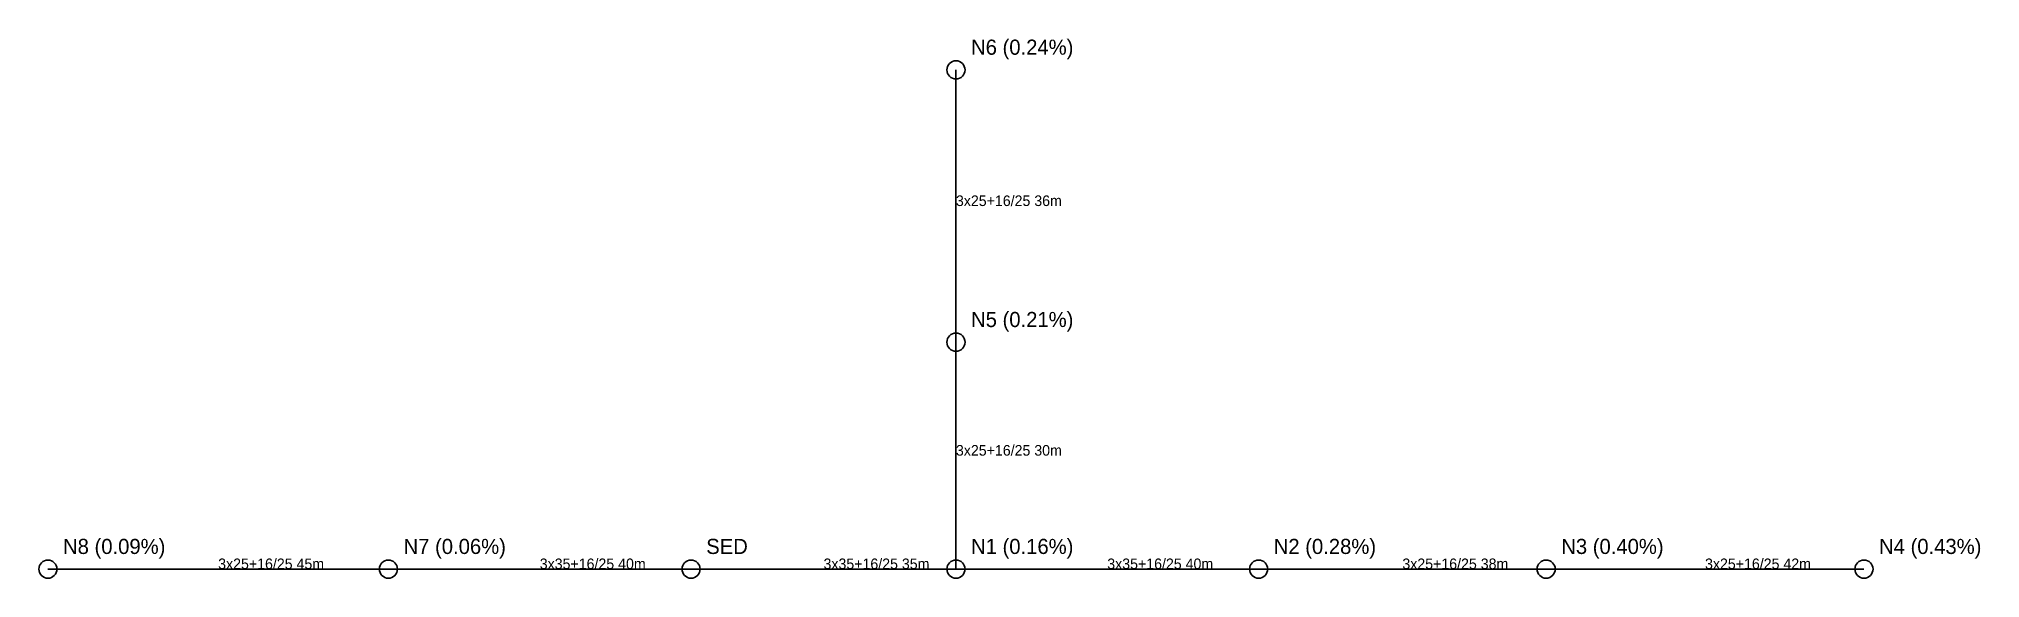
# Model space of a CAD drawing. Header units: metres. Extents: x 389914 to 390170, y 8249999 to 8250070.
import ezdxf

# ---------------------------------------------------------------- set-up
doc = ezdxf.new("R2010")
doc.units = ezdxf.units.M
for name, color, linetype in [('NODOS', 3, 'Continuous'), ('RED', 1, 'Continuous'), ('TEXTO_RED', 7, 'Continuous')]:
    doc.layers.add(name, color=color, linetype=linetype)

msp = doc.modelspace()

# ---------------------------------------------------------------- linework, layer by layer
at = {"layer": 'NODOS'}
for centre in [(390035, 8250066), (390035, 8250030), (389915, 8250000), (389960, 8250000), (390000, 8250000), (390035, 8250000), (390075, 8250000), (390113, 8250000), (390155, 8250000)]:
    msp.add_circle(centre, 1.2, dxfattribs=at)
at = {"layer": 'RED'}
for p, q in [((390035, 8250030), (390035, 8250066)), ((390035, 8250000), (390035, 8250030)), ((389960, 8250000), (389915, 8250000)), ((390000, 8250000), (389960, 8250000)), ((390000, 8250000), (390035, 8250000)), ((390035, 8250000), (390075, 8250000)), ((390075, 8250000), (390113, 8250000)), ((390113, 8250000), (390155, 8250000))]:
    msp.add_line(p, q, dxfattribs=at)

# ---------------------------------------------------------------- texts
at = {"layer": 'TEXTO_RED'}
for s, height, p in [('N6 (0.24%)', 2, (390037, 8250068)), ('3x25+16/25 36m', 1.4, (390035, 8250048)), ('N5 (0.21%)', 2, (390037, 8250032)), ('3x25+16/25 30m', 1.4, (390035, 8250015)), ('N8 (0.09%)', 2, (389917, 8250002)), ('N7 (0.06%)', 2, (389962, 8250002)), ('SED', 2, (390002, 8250002)), ('N1 (0.16%)', 2, (390037, 8250002)), ('N2 (0.28%)', 2, (390077, 8250002)), ('N3 (0.40%)', 2, (390115, 8250002)), ('N4 (0.43%)', 2, (390157, 8250002)), ('3x25+16/25 45m', 1.4, (389937.5, 8250000)), ('3x35+16/25 40m', 1.4, (389980, 8250000)), ('3x35+16/25 35m', 1.4, (390017.5, 8250000)), ('3x35+16/25 40m', 1.4, (390055, 8250000)), ('3x25+16/25 38m', 1.4, (390094, 8250000)), ('3x25+16/25 42m', 1.4, (390134, 8250000))]:
    msp.add_text(s, height=height, dxfattribs=at).set_placement(p)

doc.saveas('drawing.dxf')
